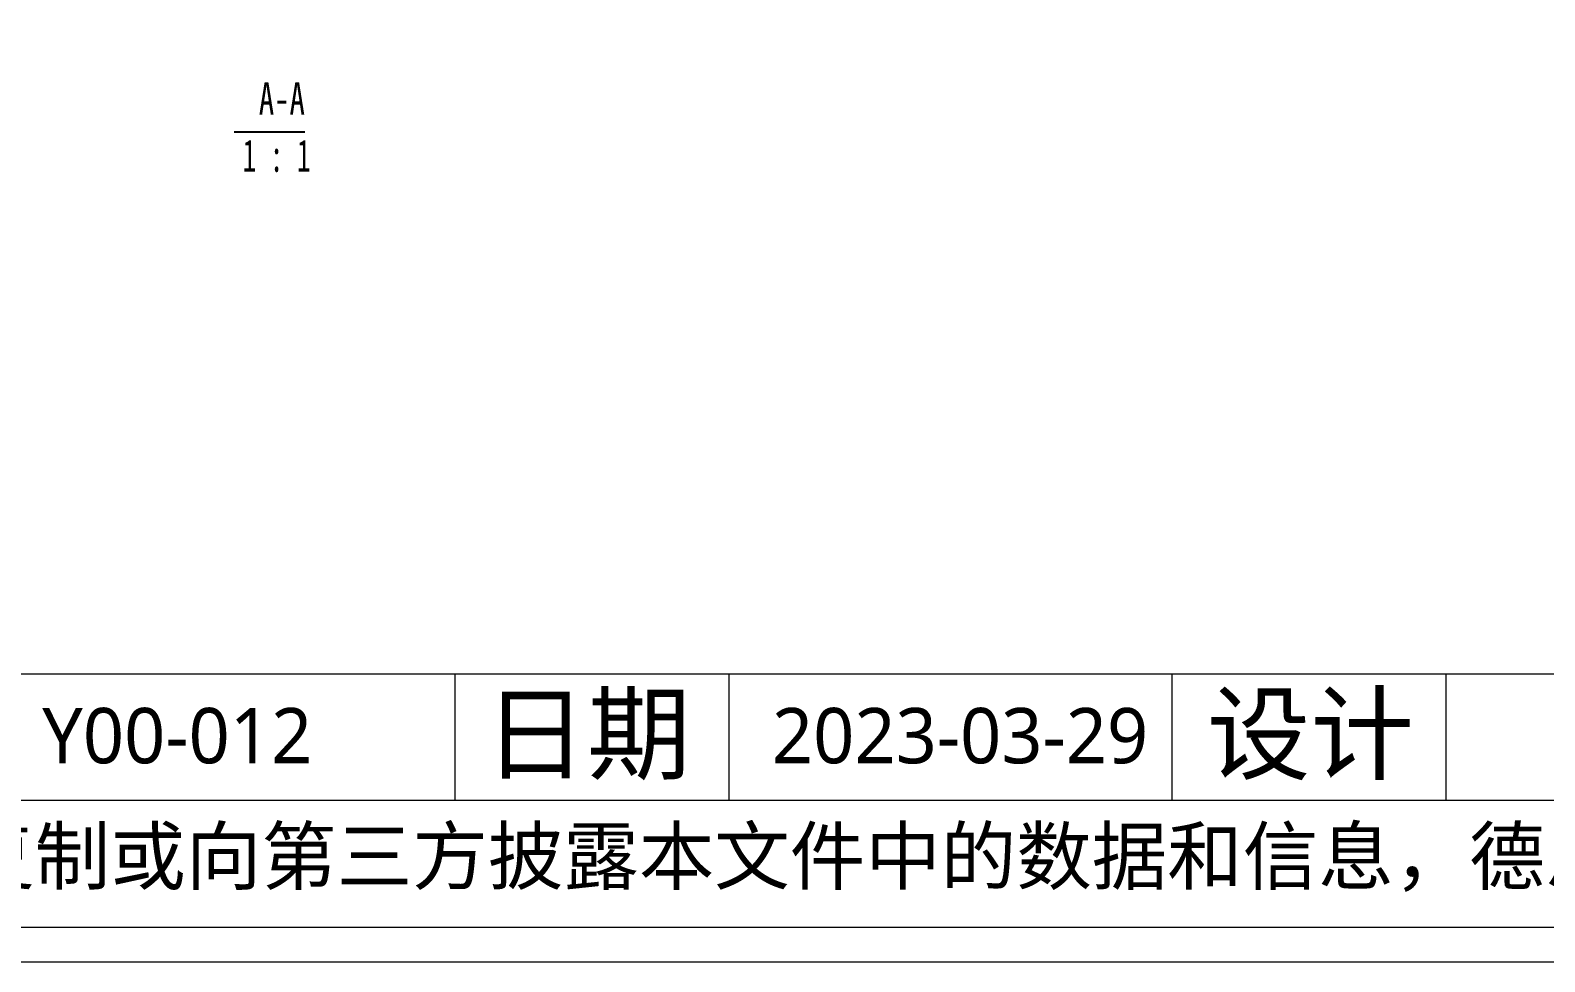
# Model space of a CAD drawing. Header units: millimetres. Extents: x 1036 to 1701, y -23 to 446.
# Drawn here: x 1361.4 to 1525.8, y -23.1 to 78 of the extents above; entities that cross this region are included whole.
import ezdxf

# ---------------------------------------------------------------- set-up
doc = ezdxf.new("R2010")
doc.units = ezdxf.units.MM
doc.layers.get('Defpoints').update_dxf_attribs({"color": 6, "lineweight": 9})
doc.layers.add('Dimension', color=136, linetype='Continuous', lineweight=9)
doc.layers.add('尺寸', color=7, linetype='Continuous')
doc.styles.add('SLDTEXTSTYLE5', font='TXT', dxfattribs={"width": 0.7})
doc.styles.add('SLDTEXTSTYLE7', font='TXT', dxfattribs={"width": 0.62})
doc.styles.add('微软雅黑-Light', font='')
doc.styles.get('微软雅黑-Light').set_extended_font_data('Microsoft YaHei Light')

# ---------------------------------------------------------------- blocks, each defined once
blk = doc.blocks.new('SW_NOTE_0')
at = {"layer": '尺寸', "color": 0}
blk.add_line((-1.23, -0.86), (6.45, -0.86), dxfattribs=at)
at = {"layer": '尺寸', "color": 0, "char_height": 3.5, "attachment_point": 2}
for s, insert, style in [('A-A', (3.94, 4.51), 'SLDTEXTSTYLE5'), ('1 : 1', (3.37, -1.7), 'SLDTEXTSTYLE7')]:
    blk.add_mtext(s, dxfattribs=dict(at, insert=insert, style=style))

msp = doc.modelspace()

# ---------------------------------------------------------------- linework, layer by layer
at = {"layer": 'Defpoints'}
for p, q in [((1040.06, 8.13), (1697.06, 8.13)), ((1407.52, 8.13), (1407.52, -5.61)), ((1437.28, 8.13), (1437.28, -5.61)), ((1485.35, 8.13), (1485.35, -5.61)), ((1485.35, 8.13), (1485.35, -5.61)), ((1515.11, 8.13), (1515.11, -5.61)), ((1697.06, -5.61), (1143.07, -5.61))]:
    msp.add_line(p, q, dxfattribs=at)
for points in [[(1700.81, -23.09), (1700.81, 445.65), (1036.31, 445.65), (1036.31, -23.09)], [(1697.06, -19.34), (1697.06, 441.9), (1040.06, 441.9), (1040.06, -19.34)]]:
    msp.add_lwpolyline(points, close=True, dxfattribs=at)

# ---------------------------------------------------------------- block references
at = {"layer": 'Dimension', "lineweight": -3}
msp.add_blockref('SW_NOTE_0', (1384.8, 67.82), dxfattribs=at)

# ---------------------------------------------------------------- texts
at = {"layer": 'Defpoints', "style": '微软雅黑-Light'}
for s, p in [('日期', (1410.65, -2.47)), ('设计', (1489.17, -2.47))]:
    msp.add_text(s, height=8.241, dxfattribs=at).set_placement(p)
for s, insert, char_height, width, attachment_point in [('Y00-012', (1362.71, 4.44), 6.009, 42.8844, 1), ('2023-03-29', (1441.94, 4.44), 6.009, 38.3061, 1), ('除非事先得到权利人的书面批准，否则不允许以任何形式复制或向第三方披露本文件中的数据和信息，德恩基 拥有所有产权。 info@dengtec.com', (1148.81, -12.65), 6.0091, 553.0216, 4)]:
    msp.add_mtext(s, dxfattribs=dict(at, insert=insert, char_height=char_height, width=width, attachment_point=attachment_point))

doc.saveas('drawing.dxf')
